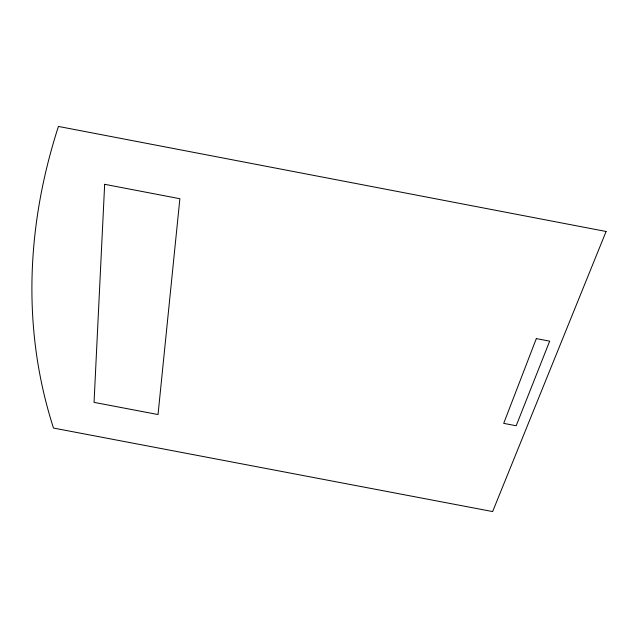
<?xml version="1.0" encoding="UTF-8"?>
<svg xmlns="http://www.w3.org/2000/svg" width="638" height="638" viewBox="0 0 638 638"><rect width="100%" height="100%" fill="white"/><g stroke="black" fill="none" stroke-linecap="round" stroke-linejoin="round"><path stroke-width="0.96" d="M104.664 184.31L94.049 402.363L158.033 414.54L179.868 198.721L104.664 184.31M536.327 338.603L503.693 423.369L516.19 425.753L549.677 341.155L536.327 338.603M606.1 231.482L492.632 511.564L53.496 428.058A831.864 604.385 -20.1 0 1 58.433 126.436L606.1 231.482"/></g></svg>
